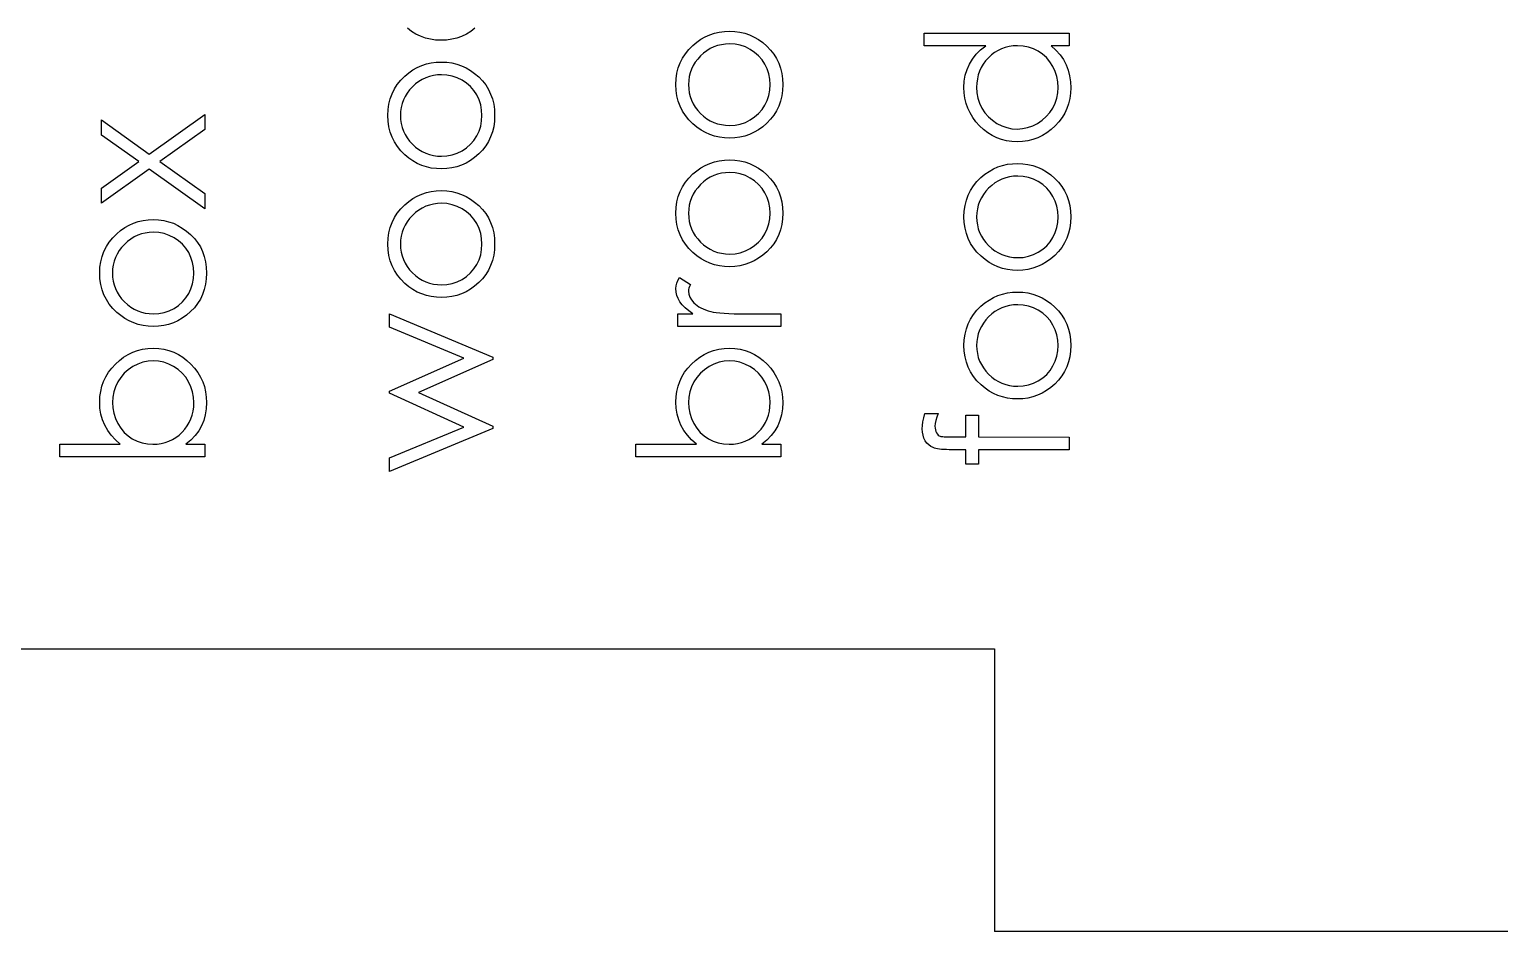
# Model space of a CAD drawing. Header units: millimetres. Extents: x -496 to 15, y 154 to 434.
# Drawn here: x -384.77 to -353.56, y 154.29 to 173.44 of the extents above; entities that cross this region are included whole.
import ezdxf

# ---------------------------------------------------------------- set-up
doc = ezdxf.new("R2010")
doc.units = ezdxf.units.MM

msp = doc.modelspace()

# ---------------------------------------------------------------- linework, layer by layer
at = {"color": 7, "linetype": 'Continuous', "lineweight": 25}
for p, q in [((-404.279, 160.286), (-364.279, 160.286)), ((-364.279, 160.286), (-364.279, 154.286)), ((-352.279, 154.286), (-364.279, 154.286))]:
    msp.add_line(p, q, dxfattribs=at)
at = {"color": 7, "linetype": 'Continuous', "flags": 128}
for points in [[(-375.31, 173.466), (-375.399, 173.398), (-375.493, 173.341), (-375.593, 173.293), (-375.696, 173.256), (-375.803, 173.231), (-375.916, 173.215), (-376.032, 173.21), (-376.032, 173.21), (-376.147, 173.215), (-376.257, 173.231), (-376.363, 173.257), (-376.465, 173.294), (-376.563, 173.342), (-376.656, 173.399), (-376.745, 173.468)], [(-371.046, 172.268), (-371.04, 172.392), (-371.023, 172.509), (-370.995, 172.621), (-370.956, 172.728), (-370.904, 172.829), (-370.843, 172.925), (-370.769, 173.016), (-370.685, 173.101), (-370.685, 173.101), (-370.6, 173.172), (-370.512, 173.233), (-370.421, 173.285), (-370.325, 173.327), (-370.225, 173.36), (-370.123, 173.383), (-370.016, 173.397), (-369.905, 173.402), (-369.905, 173.402), (-369.794, 173.397), (-369.686, 173.382), (-369.582, 173.357), (-369.481, 173.323), (-369.385, 173.278), (-369.291, 173.223), (-369.201, 173.159), (-369.115, 173.085), (-369.035, 173.002), (-368.967, 172.914), (-368.909, 172.821), (-368.861, 172.722), (-368.824, 172.617), (-368.797, 172.506), (-368.782, 172.39), (-368.776, 172.268), (-368.776, 172.268), (-368.782, 172.146), (-368.797, 172.029), (-368.824, 171.919), (-368.861, 171.814), (-368.909, 171.714), (-368.967, 171.62), (-369.035, 171.532), (-369.115, 171.45), (-369.201, 171.375), (-369.291, 171.311), (-369.385, 171.256), (-369.481, 171.212), (-369.582, 171.177), (-369.686, 171.152), (-369.794, 171.137), (-369.905, 171.133), (-369.905, 171.133), (-370.015, 171.137), (-370.122, 171.151), (-370.225, 171.175), (-370.323, 171.208), (-370.419, 171.25), (-370.511, 171.301), (-370.599, 171.363), (-370.683, 171.433), (-370.683, 171.433), (-370.768, 171.518), (-370.841, 171.609), (-370.904, 171.705), (-370.955, 171.808), (-370.995, 171.914), (-371.023, 172.027), (-371.04, 172.145), (-371.046, 172.268)], [(-365.776, 173.363), (-362.7, 173.363), (-362.7, 173.363), (-362.7, 173.094), (-362.7, 173.094), (-363.079, 173.094), (-363.079, 173.094), (-362.978, 173.001), (-362.891, 172.903), (-362.819, 172.798), (-362.761, 172.689), (-362.718, 172.574), (-362.686, 172.455), (-362.667, 172.329), (-362.661, 172.199), (-362.661, 172.199), (-362.666, 172.083), (-362.682, 171.971), (-362.708, 171.863), (-362.744, 171.76), (-362.791, 171.661), (-362.848, 171.567), (-362.915, 171.476), (-362.993, 171.39), (-363.079, 171.312), (-363.168, 171.244), (-363.263, 171.187), (-363.362, 171.139), (-363.465, 171.103), (-363.573, 171.077), (-363.685, 171.061), (-363.802, 171.056), (-363.802, 171.056), (-363.916, 171.061), (-364.026, 171.077), (-364.132, 171.103), (-364.234, 171.14), (-364.332, 171.188), (-364.425, 171.246), (-364.514, 171.314), (-364.599, 171.393), (-364.677, 171.48), (-364.744, 171.571), (-364.801, 171.666), (-364.847, 171.766), (-364.884, 171.87), (-364.91, 171.978), (-364.925, 172.091), (-364.93, 172.207), (-364.93, 172.207), (-364.923, 172.341), (-364.901, 172.469), (-364.865, 172.589), (-364.815, 172.704), (-364.749, 172.811), (-364.67, 172.913), (-364.576, 173.006), (-364.468, 173.094), (-364.468, 173.094), (-365.776, 173.094), (-365.776, 173.094), (-365.776, 173.363)], [(-370.776, 172.267), (-370.772, 172.18), (-370.76, 172.096), (-370.74, 172.015), (-370.713, 171.937), (-370.677, 171.862), (-370.633, 171.791), (-370.581, 171.722), (-370.521, 171.657), (-370.456, 171.597), (-370.386, 171.545), (-370.314, 171.502), (-370.239, 171.466), (-370.16, 171.438), (-370.078, 171.418), (-369.992, 171.406), (-369.903, 171.402), (-369.903, 171.402), (-369.788, 171.409), (-369.677, 171.431), (-369.57, 171.467), (-369.468, 171.518), (-369.373, 171.581), (-369.288, 171.655), (-369.216, 171.738), (-369.156, 171.832), (-369.108, 171.934), (-369.073, 172.04), (-369.052, 172.151), (-369.046, 172.267), (-369.046, 172.267), (-369.052, 172.383), (-369.073, 172.494), (-369.108, 172.6), (-369.156, 172.702), (-369.216, 172.795), (-369.288, 172.88), (-369.373, 172.953), (-369.468, 173.016), (-369.57, 173.067), (-369.677, 173.104), (-369.788, 173.125), (-369.903, 173.133), (-369.903, 173.133), (-369.992, 173.128), (-370.078, 173.116), (-370.16, 173.097), (-370.239, 173.069), (-370.314, 173.033), (-370.386, 172.988), (-370.456, 172.937), (-370.521, 172.877), (-370.581, 172.811), (-370.633, 172.743), (-370.677, 172.671), (-370.713, 172.597), (-370.74, 172.518), (-370.76, 172.438), (-370.772, 172.354), (-370.776, 172.267)], [(-364.661, 172.211), (-364.654, 172.093), (-364.633, 171.98), (-364.597, 171.872), (-364.548, 171.768), (-364.486, 171.672), (-364.412, 171.586), (-364.327, 171.51), (-364.231, 171.445), (-364.127, 171.392), (-364.02, 171.355), (-363.911, 171.332), (-363.799, 171.325), (-363.799, 171.325), (-363.687, 171.333), (-363.578, 171.355), (-363.471, 171.393), (-363.367, 171.446), (-363.269, 171.512), (-363.183, 171.588), (-363.108, 171.674), (-363.045, 171.771), (-362.995, 171.875), (-362.959, 171.982), (-362.938, 172.094), (-362.93, 172.208), (-362.93, 172.208), (-362.938, 172.325), (-362.959, 172.439), (-362.995, 172.548), (-363.044, 172.655), (-363.106, 172.755), (-363.178, 172.842), (-363.26, 172.917), (-363.353, 172.98), (-363.453, 173.03), (-363.56, 173.066), (-363.672, 173.087), (-363.791, 173.094), (-363.791, 173.094), (-363.882, 173.09), (-363.969, 173.078), (-364.052, 173.058), (-364.132, 173.03), (-364.207, 172.994), (-364.279, 172.951), (-364.347, 172.899), (-364.412, 172.839), (-364.47, 172.773), (-364.521, 172.704), (-364.564, 172.631), (-364.599, 172.554), (-364.626, 172.474), (-364.645, 172.39), (-364.657, 172.302), (-364.661, 172.211)], [(-377.161, 171.615), (-377.156, 171.738), (-377.138, 171.855), (-377.11, 171.967), (-377.071, 172.074), (-377.02, 172.175), (-376.958, 172.271), (-376.885, 172.362), (-376.8, 172.448), (-376.8, 172.448), (-376.716, 172.518), (-376.627, 172.579), (-376.536, 172.631), (-376.441, 172.673), (-376.341, 172.706), (-376.238, 172.729), (-376.131, 172.743), (-376.02, 172.748), (-376.02, 172.748), (-375.909, 172.743), (-375.802, 172.728), (-375.698, 172.704), (-375.597, 172.669), (-375.5, 172.624), (-375.406, 172.57), (-375.317, 172.505), (-375.23, 172.431), (-375.151, 172.348), (-375.082, 172.261), (-375.024, 172.167), (-374.977, 172.068), (-374.939, 171.963), (-374.913, 171.853), (-374.897, 171.737), (-374.892, 171.615), (-374.892, 171.615), (-374.897, 171.492), (-374.913, 171.375), (-374.939, 171.265), (-374.977, 171.16), (-375.024, 171.06), (-375.082, 170.966), (-375.151, 170.878), (-375.23, 170.796), (-375.317, 170.722), (-375.406, 170.657), (-375.5, 170.603), (-375.597, 170.558), (-375.698, 170.523), (-375.802, 170.499), (-375.909, 170.484), (-376.02, 170.479), (-376.02, 170.479), (-376.13, 170.484), (-376.237, 170.497), (-376.34, 170.521), (-376.439, 170.554), (-376.534, 170.596), (-376.626, 170.648), (-376.714, 170.709), (-376.798, 170.779), (-376.798, 170.779), (-376.883, 170.865), (-376.957, 170.955), (-377.019, 171.051), (-377.07, 171.154), (-377.11, 171.261), (-377.138, 171.373), (-377.156, 171.491), (-377.161, 171.615)], [(-376.892, 171.613), (-376.888, 171.526), (-376.876, 171.442), (-376.856, 171.361), (-376.828, 171.283), (-376.792, 171.208), (-376.748, 171.137), (-376.697, 171.068), (-376.636, 171.003), (-376.571, 170.943), (-376.502, 170.892), (-376.43, 170.848), (-376.354, 170.812), (-376.275, 170.784), (-376.193, 170.764), (-376.108, 170.752), (-376.019, 170.748), (-376.019, 170.748), (-375.904, 170.755), (-375.793, 170.777), (-375.686, 170.814), (-375.583, 170.864), (-375.488, 170.927), (-375.404, 171.001), (-375.332, 171.085), (-375.271, 171.178), (-375.223, 171.28), (-375.189, 171.386), (-375.168, 171.497), (-375.161, 171.613), (-375.161, 171.613), (-375.168, 171.729), (-375.189, 171.841), (-375.223, 171.946), (-375.271, 172.048), (-375.332, 172.142), (-375.404, 172.226), (-375.488, 172.299), (-375.583, 172.362), (-375.686, 172.413), (-375.793, 172.45), (-375.904, 172.472), (-376.019, 172.479), (-376.019, 172.479), (-376.108, 172.475), (-376.193, 172.463), (-376.275, 172.443), (-376.354, 172.415), (-376.43, 172.379), (-376.502, 172.335), (-376.571, 172.283), (-376.636, 172.223), (-376.697, 172.157), (-376.748, 172.089), (-376.792, 172.017), (-376.828, 171.943), (-376.856, 171.865), (-376.876, 171.784), (-376.888, 171.7), (-376.892, 171.613)], [(-383.238, 169.748), (-383.238, 170.068), (-383.238, 170.068), (-382.447, 170.633), (-382.447, 170.633), (-383.238, 171.197), (-383.238, 171.197), (-383.238, 171.517), (-383.238, 171.517), (-382.223, 170.793), (-382.223, 170.793), (-381.046, 171.633), (-381.046, 171.633), (-381.046, 171.312), (-381.046, 171.312), (-381.998, 170.633), (-381.998, 170.633), (-381.046, 169.953), (-381.046, 169.953), (-381.046, 169.633), (-381.046, 169.633), (-382.223, 170.473), (-382.223, 170.473), (-383.238, 169.748)], [(-371.046, 169.538), (-371.04, 169.661), (-371.023, 169.778), (-370.995, 169.89), (-370.956, 169.997), (-370.904, 170.098), (-370.843, 170.195), (-370.769, 170.285), (-370.685, 170.371), (-370.685, 170.371), (-370.6, 170.441), (-370.512, 170.502), (-370.421, 170.554), (-370.325, 170.596), (-370.225, 170.629), (-370.123, 170.652), (-370.016, 170.666), (-369.905, 170.671), (-369.905, 170.671), (-369.794, 170.666), (-369.686, 170.651), (-369.582, 170.627), (-369.481, 170.592), (-369.385, 170.547), (-369.291, 170.493), (-369.201, 170.428), (-369.115, 170.354), (-369.035, 170.271), (-368.967, 170.184), (-368.909, 170.091), (-368.861, 169.991), (-368.824, 169.886), (-368.797, 169.776), (-368.782, 169.66), (-368.776, 169.538), (-368.776, 169.538), (-368.782, 169.415), (-368.797, 169.298), (-368.824, 169.188), (-368.861, 169.083), (-368.909, 168.983), (-368.967, 168.889), (-369.035, 168.801), (-369.115, 168.719), (-369.201, 168.645), (-369.291, 168.58), (-369.385, 168.526), (-369.481, 168.481), (-369.582, 168.446), (-369.686, 168.422), (-369.794, 168.407), (-369.905, 168.402), (-369.905, 168.402), (-370.015, 168.407), (-370.122, 168.42), (-370.225, 168.444), (-370.323, 168.477), (-370.419, 168.519), (-370.511, 168.571), (-370.599, 168.632), (-370.683, 168.702), (-370.683, 168.702), (-370.768, 168.788), (-370.841, 168.878), (-370.904, 168.975), (-370.955, 169.077), (-370.995, 169.184), (-371.023, 169.296), (-371.04, 169.414), (-371.046, 169.538)], [(-370.776, 169.536), (-370.772, 169.449), (-370.76, 169.365), (-370.74, 169.284), (-370.713, 169.207), (-370.677, 169.131), (-370.633, 169.06), (-370.581, 168.991), (-370.521, 168.926), (-370.456, 168.866), (-370.386, 168.815), (-370.314, 168.771), (-370.239, 168.735), (-370.16, 168.707), (-370.078, 168.687), (-369.992, 168.675), (-369.903, 168.671), (-369.903, 168.671), (-369.788, 168.678), (-369.677, 168.7), (-369.57, 168.737), (-369.468, 168.787), (-369.373, 168.85), (-369.288, 168.924), (-369.216, 169.008), (-369.156, 169.101), (-369.108, 169.203), (-369.073, 169.309), (-369.052, 169.42), (-369.046, 169.536), (-369.046, 169.536), (-369.052, 169.652), (-369.073, 169.764), (-369.108, 169.869), (-369.156, 169.971), (-369.216, 170.065), (-369.288, 170.149), (-369.373, 170.222), (-369.468, 170.285), (-369.57, 170.336), (-369.677, 170.373), (-369.788, 170.395), (-369.903, 170.402), (-369.903, 170.402), (-369.992, 170.398), (-370.078, 170.386), (-370.16, 170.366), (-370.239, 170.338), (-370.314, 170.302), (-370.386, 170.258), (-370.456, 170.206), (-370.521, 170.146), (-370.581, 170.08), (-370.633, 170.012), (-370.677, 169.94), (-370.713, 169.866), (-370.74, 169.788), (-370.76, 169.707), (-370.772, 169.623), (-370.776, 169.536)], [(-364.93, 169.461), (-364.925, 169.584), (-364.907, 169.701), (-364.879, 169.814), (-364.84, 169.92), (-364.789, 170.021), (-364.727, 170.118), (-364.654, 170.208), (-364.569, 170.294), (-364.569, 170.294), (-364.485, 170.364), (-364.397, 170.425), (-364.305, 170.477), (-364.21, 170.519), (-364.11, 170.552), (-364.007, 170.576), (-363.9, 170.589), (-363.79, 170.594), (-363.79, 170.594), (-363.678, 170.589), (-363.571, 170.574), (-363.467, 170.55), (-363.366, 170.515), (-363.269, 170.47), (-363.175, 170.416), (-363.086, 170.351), (-362.999, 170.277), (-362.92, 170.195), (-362.852, 170.107), (-362.793, 170.014), (-362.746, 169.914), (-362.709, 169.809), (-362.682, 169.699), (-362.666, 169.583), (-362.661, 169.461), (-362.661, 169.461), (-362.666, 169.338), (-362.682, 169.222), (-362.709, 169.111), (-362.746, 169.006), (-362.793, 168.906), (-362.852, 168.812), (-362.92, 168.725), (-362.999, 168.642), (-363.086, 168.568), (-363.175, 168.503), (-363.269, 168.449), (-363.366, 168.404), (-363.467, 168.369), (-363.571, 168.345), (-363.678, 168.33), (-363.79, 168.325), (-363.79, 168.325), (-363.9, 168.33), (-364.007, 168.344), (-364.109, 168.367), (-364.208, 168.4), (-364.303, 168.442), (-364.395, 168.494), (-364.483, 168.555), (-364.567, 168.625), (-364.567, 168.625), (-364.653, 168.711), (-364.726, 168.801), (-364.788, 168.898), (-364.84, 169), (-364.879, 169.107), (-364.907, 169.219), (-364.925, 169.338), (-364.93, 169.461)], [(-364.661, 169.46), (-364.657, 169.372), (-364.645, 169.288), (-364.625, 169.207), (-364.597, 169.13), (-364.561, 169.054), (-364.517, 168.983), (-364.466, 168.914), (-364.406, 168.849), (-364.34, 168.789), (-364.271, 168.738), (-364.199, 168.694), (-364.123, 168.658), (-364.044, 168.63), (-363.962, 168.61), (-363.877, 168.598), (-363.788, 168.594), (-363.788, 168.594), (-363.673, 168.601), (-363.562, 168.623), (-363.455, 168.66), (-363.352, 168.71), (-363.257, 168.773), (-363.173, 168.847), (-363.101, 168.931), (-363.04, 169.024), (-362.992, 169.126), (-362.958, 169.232), (-362.937, 169.344), (-362.93, 169.46), (-362.93, 169.46), (-362.937, 169.576), (-362.958, 169.687), (-362.992, 169.792), (-363.04, 169.894), (-363.101, 169.988), (-363.173, 170.072), (-363.257, 170.145), (-363.352, 170.208), (-363.455, 170.259), (-363.562, 170.296), (-363.673, 170.318), (-363.788, 170.325), (-363.788, 170.325), (-363.877, 170.321), (-363.962, 170.309), (-364.044, 170.289), (-364.123, 170.261), (-364.199, 170.225), (-364.271, 170.181), (-364.34, 170.129), (-364.406, 170.069), (-364.466, 170.003), (-364.517, 169.935), (-364.561, 169.863), (-364.597, 169.789), (-364.625, 169.711), (-364.645, 169.63), (-364.657, 169.546), (-364.661, 169.46)], [(-377.161, 168.884), (-377.156, 169.007), (-377.138, 169.124), (-377.11, 169.237), (-377.071, 169.344), (-377.02, 169.445), (-376.958, 169.541), (-376.885, 169.631), (-376.8, 169.717), (-376.8, 169.717), (-376.716, 169.787), (-376.627, 169.848), (-376.536, 169.9), (-376.441, 169.942), (-376.341, 169.975), (-376.238, 169.999), (-376.131, 170.012), (-376.02, 170.017), (-376.02, 170.017), (-375.909, 170.012), (-375.802, 169.997), (-375.698, 169.973), (-375.597, 169.938), (-375.5, 169.893), (-375.406, 169.839), (-375.317, 169.774), (-375.23, 169.7), (-375.151, 169.618), (-375.082, 169.53), (-375.024, 169.437), (-374.977, 169.338), (-374.939, 169.232), (-374.913, 169.122), (-374.897, 169.006), (-374.892, 168.884), (-374.892, 168.884), (-374.897, 168.761), (-374.913, 168.645), (-374.939, 168.534), (-374.977, 168.429), (-375.024, 168.329), (-375.082, 168.235), (-375.151, 168.148), (-375.23, 168.065), (-375.317, 167.991), (-375.406, 167.926), (-375.5, 167.872), (-375.597, 167.827), (-375.698, 167.792), (-375.802, 167.768), (-375.909, 167.753), (-376.02, 167.748), (-376.02, 167.748), (-376.13, 167.753), (-376.237, 167.767), (-376.34, 167.79), (-376.439, 167.823), (-376.534, 167.865), (-376.626, 167.917), (-376.714, 167.978), (-376.798, 168.048), (-376.798, 168.048), (-376.883, 168.134), (-376.957, 168.225), (-377.019, 168.321), (-377.07, 168.423), (-377.11, 168.53), (-377.138, 168.642), (-377.156, 168.761), (-377.161, 168.884)], [(-376.892, 168.883), (-376.888, 168.795), (-376.876, 168.711), (-376.856, 168.63), (-376.828, 168.553), (-376.792, 168.478), (-376.748, 168.406), (-376.697, 168.338), (-376.636, 168.272), (-376.571, 168.213), (-376.502, 168.161), (-376.43, 168.117), (-376.354, 168.081), (-376.275, 168.053), (-376.193, 168.033), (-376.108, 168.021), (-376.019, 168.017), (-376.019, 168.017), (-375.904, 168.024), (-375.793, 168.046), (-375.686, 168.083), (-375.583, 168.133), (-375.488, 168.196), (-375.404, 168.27), (-375.332, 168.354), (-375.271, 168.448), (-375.223, 168.549), (-375.189, 168.655), (-375.168, 168.767), (-375.161, 168.883), (-375.161, 168.883), (-375.168, 168.999), (-375.189, 169.11), (-375.223, 169.216), (-375.271, 169.317), (-375.332, 169.411), (-375.404, 169.495), (-375.488, 169.568), (-375.583, 169.631), (-375.686, 169.683), (-375.793, 169.719), (-375.904, 169.741), (-376.019, 169.748), (-376.019, 169.748), (-376.108, 169.744), (-376.193, 169.732), (-376.275, 169.712), (-376.354, 169.684), (-376.43, 169.648), (-376.502, 169.604), (-376.571, 169.552), (-376.636, 169.492), (-376.697, 169.426), (-376.748, 169.358), (-376.792, 169.286), (-376.828, 169.212), (-376.856, 169.134), (-376.876, 169.053), (-376.888, 168.969), (-376.892, 168.883)], [(-383.276, 168.268), (-383.271, 168.392), (-383.254, 168.509), (-383.225, 168.621), (-383.186, 168.728), (-383.135, 168.829), (-383.073, 168.925), (-383, 169.016), (-382.915, 169.101), (-382.915, 169.101), (-382.831, 169.172), (-382.743, 169.233), (-382.651, 169.285), (-382.556, 169.327), (-382.456, 169.36), (-382.353, 169.383), (-382.246, 169.397), (-382.136, 169.402), (-382.136, 169.402), (-382.025, 169.397), (-381.917, 169.382), (-381.813, 169.357), (-381.712, 169.323), (-381.615, 169.278), (-381.522, 169.223), (-381.432, 169.159), (-381.346, 169.085), (-381.266, 169.002), (-381.198, 168.914), (-381.139, 168.821), (-381.092, 168.722), (-381.055, 168.617), (-381.028, 168.506), (-381.013, 168.39), (-381.007, 168.268), (-381.007, 168.268), (-381.013, 168.146), (-381.028, 168.029), (-381.055, 167.919), (-381.092, 167.814), (-381.139, 167.714), (-381.198, 167.62), (-381.266, 167.532), (-381.346, 167.45), (-381.432, 167.375), (-381.522, 167.311), (-381.615, 167.256), (-381.712, 167.212), (-381.813, 167.177), (-381.917, 167.152), (-382.025, 167.137), (-382.136, 167.133), (-382.136, 167.133), (-382.246, 167.137), (-382.353, 167.151), (-382.456, 167.175), (-382.554, 167.208), (-382.65, 167.25), (-382.742, 167.301), (-382.829, 167.363), (-382.913, 167.433), (-382.913, 167.433), (-382.999, 167.518), (-383.072, 167.609), (-383.135, 167.705), (-383.186, 167.808), (-383.225, 167.914), (-383.254, 168.027), (-383.271, 168.145), (-383.276, 168.268)], [(-383.007, 168.267), (-383.003, 168.18), (-382.991, 168.096), (-382.971, 168.015), (-382.944, 167.937), (-382.907, 167.862), (-382.864, 167.791), (-382.812, 167.722), (-382.752, 167.657), (-382.686, 167.597), (-382.617, 167.545), (-382.545, 167.502), (-382.469, 167.466), (-382.391, 167.438), (-382.308, 167.418), (-382.223, 167.406), (-382.134, 167.402), (-382.134, 167.402), (-382.019, 167.409), (-381.908, 167.431), (-381.801, 167.467), (-381.698, 167.518), (-381.603, 167.581), (-381.519, 167.655), (-381.447, 167.738), (-381.386, 167.832), (-381.338, 167.934), (-381.304, 168.04), (-381.283, 168.151), (-381.276, 168.267), (-381.276, 168.267), (-381.283, 168.383), (-381.304, 168.494), (-381.338, 168.6), (-381.386, 168.702), (-381.447, 168.795), (-381.519, 168.88), (-381.603, 168.953), (-381.698, 169.016), (-381.801, 169.067), (-381.908, 169.104), (-382.019, 169.125), (-382.134, 169.133), (-382.134, 169.133), (-382.223, 169.128), (-382.308, 169.116), (-382.391, 169.097), (-382.469, 169.069), (-382.545, 169.033), (-382.617, 168.988), (-382.686, 168.937), (-382.752, 168.877), (-382.812, 168.811), (-382.864, 168.743), (-382.907, 168.671), (-382.944, 168.597), (-382.971, 168.518), (-382.991, 168.438), (-383.003, 168.354), (-383.007, 168.267)], [(-371.007, 167.133), (-371.007, 167.402), (-371.007, 167.402), (-370.685, 167.402), (-370.685, 167.402), (-370.773, 167.463), (-370.849, 167.526), (-370.912, 167.591), (-370.961, 167.657), (-370.998, 167.725), (-371.025, 167.794), (-371.04, 167.865), (-371.046, 167.937), (-371.046, 167.937), (-371.041, 167.993), (-371.027, 168.05), (-371.004, 168.11), (-370.971, 168.171), (-370.971, 168.171), (-370.737, 168.023), (-370.737, 168.023), (-370.754, 167.984), (-370.767, 167.948), (-370.774, 167.915), (-370.776, 167.886), (-370.776, 167.886), (-370.769, 167.821), (-370.748, 167.758), (-370.712, 167.696), (-370.662, 167.634), (-370.631, 167.605), (-370.596, 167.577), (-370.557, 167.552), (-370.514, 167.528), (-370.468, 167.506), (-370.417, 167.485), (-370.362, 167.467), (-370.304, 167.45), (-370.304, 167.45), (-370.252, 167.439), (-370.187, 167.429), (-370.111, 167.42), (-370.023, 167.414), (-369.923, 167.408), (-369.811, 167.405), (-369.688, 167.402), (-369.552, 167.402), (-369.552, 167.402), (-368.815, 167.402), (-368.815, 167.402), (-368.815, 167.133), (-368.815, 167.133), (-371.007, 167.133)], [(-364.93, 166.73), (-364.925, 166.853), (-364.907, 166.97), (-364.879, 167.083), (-364.84, 167.19), (-364.789, 167.291), (-364.727, 167.387), (-364.654, 167.478), (-364.569, 167.563), (-364.569, 167.563), (-364.485, 167.633), (-364.397, 167.695), (-364.305, 167.746), (-364.21, 167.788), (-364.11, 167.821), (-364.007, 167.845), (-363.9, 167.859), (-363.79, 167.863), (-363.79, 167.863), (-363.678, 167.859), (-363.571, 167.844), (-363.467, 167.819), (-363.366, 167.784), (-363.269, 167.74), (-363.175, 167.685), (-363.086, 167.621), (-362.999, 167.546), (-362.92, 167.464), (-362.852, 167.376), (-362.793, 167.283), (-362.746, 167.184), (-362.709, 167.079), (-362.682, 166.968), (-362.666, 166.852), (-362.661, 166.73), (-362.661, 166.73), (-362.666, 166.607), (-362.682, 166.491), (-362.709, 166.38), (-362.746, 166.275), (-362.793, 166.175), (-362.852, 166.082), (-362.92, 165.994), (-362.999, 165.911), (-363.086, 165.837), (-363.175, 165.773), (-363.269, 165.718), (-363.366, 165.673), (-363.467, 165.639), (-363.571, 165.614), (-363.678, 165.599), (-363.79, 165.594), (-363.79, 165.594), (-363.9, 165.599), (-364.007, 165.613), (-364.109, 165.636), (-364.208, 165.669), (-364.303, 165.711), (-364.395, 165.763), (-364.483, 165.824), (-364.567, 165.895), (-364.567, 165.895), (-364.653, 165.98), (-364.726, 166.071), (-364.788, 166.167), (-364.84, 166.269), (-364.879, 166.376), (-364.907, 166.488), (-364.925, 166.607), (-364.93, 166.73)], [(-364.661, 166.729), (-364.657, 166.642), (-364.645, 166.558), (-364.625, 166.476), (-364.597, 166.399), (-364.561, 166.324), (-364.517, 166.252), (-364.466, 166.184), (-364.406, 166.118), (-364.34, 166.059), (-364.271, 166.007), (-364.199, 165.963), (-364.123, 165.927), (-364.044, 165.899), (-363.962, 165.88), (-363.877, 165.868), (-363.788, 165.863), (-363.788, 165.863), (-363.673, 165.871), (-363.562, 165.892), (-363.455, 165.929), (-363.352, 165.979), (-363.257, 166.042), (-363.173, 166.116), (-363.101, 166.2), (-363.04, 166.294), (-362.992, 166.395), (-362.958, 166.502), (-362.937, 166.613), (-362.93, 166.729), (-362.93, 166.729), (-362.937, 166.845), (-362.958, 166.956), (-362.992, 167.062), (-363.04, 167.163), (-363.101, 167.257), (-363.173, 167.341), (-363.257, 167.414), (-363.352, 167.478), (-363.455, 167.529), (-363.562, 167.565), (-363.673, 167.587), (-363.788, 167.594), (-363.788, 167.594), (-363.877, 167.59), (-363.962, 167.578), (-364.044, 167.558), (-364.123, 167.53), (-364.199, 167.494), (-364.271, 167.45), (-364.34, 167.398), (-364.406, 167.338), (-364.466, 167.273), (-364.517, 167.204), (-364.561, 167.133), (-364.597, 167.058), (-364.625, 166.98), (-364.645, 166.899), (-364.657, 166.815), (-364.661, 166.729)], [(-377.122, 164.056), (-377.123, 164.345), (-377.123, 164.345), (-375.546, 164.998), (-375.546, 164.998), (-377.123, 165.714), (-377.123, 165.714), (-377.123, 165.759), (-377.123, 165.759), (-375.546, 166.46), (-375.546, 166.46), (-377.123, 167.119), (-377.123, 167.119), (-377.123, 167.402), (-377.123, 167.402), (-374.93, 166.485), (-374.93, 166.485), (-374.93, 166.429), (-374.93, 166.429), (-376.507, 165.729), (-376.507, 165.729), (-374.93, 165.014), (-374.93, 165.014), (-374.93, 164.964), (-374.93, 164.964), (-377.123, 164.056)], [(-381.046, 164.363), (-384.123, 164.363), (-384.123, 164.363), (-384.123, 164.633), (-384.123, 164.633), (-382.84, 164.633), (-382.84, 164.633), (-382.943, 164.726), (-383.031, 164.824), (-383.106, 164.928), (-383.168, 165.036), (-383.215, 165.151), (-383.249, 165.271), (-383.27, 165.396), (-383.276, 165.527), (-383.276, 165.527), (-383.271, 165.643), (-383.255, 165.755), (-383.23, 165.863), (-383.194, 165.966), (-383.147, 166.065), (-383.09, 166.16), (-383.022, 166.25), (-382.944, 166.336), (-382.859, 166.414), (-382.769, 166.482), (-382.675, 166.54), (-382.576, 166.588), (-382.474, 166.624), (-382.366, 166.65), (-382.254, 166.666), (-382.138, 166.671), (-382.138, 166.671), (-382.023, 166.666), (-381.912, 166.65), (-381.806, 166.624), (-381.704, 166.586), (-381.606, 166.539), (-381.513, 166.481), (-381.423, 166.412), (-381.338, 166.333), (-381.261, 166.246), (-381.194, 166.155), (-381.136, 166.06), (-381.09, 165.96), (-381.053, 165.856), (-381.028, 165.748), (-381.013, 165.635), (-381.007, 165.518), (-381.007, 165.518), (-381.014, 165.385), (-381.034, 165.258), (-381.067, 165.138), (-381.114, 165.024), (-381.174, 164.916), (-381.251, 164.815), (-381.343, 164.721), (-381.451, 164.633), (-381.451, 164.633), (-381.046, 164.633), (-381.046, 164.633), (-381.046, 164.363)], [(-368.815, 164.363), (-371.892, 164.363), (-371.892, 164.363), (-371.892, 164.633), (-371.892, 164.633), (-370.609, 164.633), (-370.609, 164.633), (-370.712, 164.726), (-370.8, 164.824), (-370.876, 164.928), (-370.937, 165.036), (-370.984, 165.151), (-371.019, 165.271), (-371.039, 165.396), (-371.046, 165.527), (-371.046, 165.527), (-371.04, 165.643), (-371.025, 165.755), (-370.999, 165.863), (-370.963, 165.966), (-370.916, 166.065), (-370.859, 166.16), (-370.791, 166.25), (-370.713, 166.336), (-370.628, 166.414), (-370.538, 166.482), (-370.444, 166.54), (-370.346, 166.588), (-370.243, 166.624), (-370.135, 166.65), (-370.023, 166.666), (-369.907, 166.671), (-369.907, 166.671), (-369.792, 166.666), (-369.681, 166.65), (-369.575, 166.624), (-369.473, 166.586), (-369.375, 166.539), (-369.282, 166.481), (-369.192, 166.412), (-369.108, 166.333), (-369.03, 166.246), (-368.963, 166.155), (-368.906, 166.06), (-368.859, 165.96), (-368.823, 165.856), (-368.797, 165.748), (-368.782, 165.635), (-368.776, 165.518), (-368.776, 165.518), (-368.783, 165.385), (-368.803, 165.258), (-368.837, 165.138), (-368.883, 165.024), (-368.944, 164.916), (-369.02, 164.815), (-369.112, 164.721), (-369.221, 164.633), (-369.221, 164.633), (-368.815, 164.633), (-368.815, 164.633), (-368.815, 164.363)], [(-381.276, 165.516), (-381.284, 165.634), (-381.305, 165.747), (-381.34, 165.855), (-381.389, 165.959), (-381.451, 166.055), (-381.525, 166.141), (-381.61, 166.217), (-381.707, 166.282), (-381.81, 166.335), (-381.916, 166.372), (-382.025, 166.395), (-382.138, 166.402), (-382.138, 166.402), (-382.25, 166.394), (-382.36, 166.372), (-382.467, 166.333), (-382.572, 166.28), (-382.669, 166.215), (-382.755, 166.139), (-382.829, 166.053), (-382.892, 165.956), (-382.943, 165.853), (-382.978, 165.745), (-383, 165.634), (-383.007, 165.52), (-383.007, 165.52), (-383, 165.404), (-382.978, 165.291), (-382.943, 165.18), (-382.892, 165.073), (-382.83, 164.973), (-382.758, 164.885), (-382.675, 164.809), (-382.584, 164.746), (-382.483, 164.696), (-382.377, 164.661), (-382.264, 164.64), (-382.146, 164.633), (-382.146, 164.633), (-382.055, 164.637), (-381.968, 164.649), (-381.885, 164.669), (-381.805, 164.696), (-381.73, 164.732), (-381.658, 164.776), (-381.59, 164.828), (-381.526, 164.887), (-381.468, 164.953), (-381.416, 165.023), (-381.374, 165.095), (-381.339, 165.172), (-381.311, 165.253), (-381.292, 165.337), (-381.28, 165.425), (-381.276, 165.516)], [(-369.045, 165.516), (-369.053, 165.634), (-369.074, 165.747), (-369.109, 165.855), (-369.159, 165.959), (-369.221, 166.055), (-369.294, 166.141), (-369.379, 166.217), (-369.476, 166.282), (-369.579, 166.335), (-369.686, 166.372), (-369.794, 166.395), (-369.907, 166.402), (-369.907, 166.402), (-370.019, 166.394), (-370.129, 166.372), (-370.236, 166.333), (-370.341, 166.28), (-370.438, 166.215), (-370.524, 166.139), (-370.599, 166.053), (-370.662, 165.956), (-370.712, 165.853), (-370.748, 165.745), (-370.769, 165.634), (-370.776, 165.52), (-370.776, 165.52), (-370.769, 165.404), (-370.748, 165.291), (-370.712, 165.18), (-370.662, 165.073), (-370.599, 164.973), (-370.527, 164.885), (-370.445, 164.809), (-370.353, 164.746), (-370.252, 164.696), (-370.146, 164.661), (-370.034, 164.64), (-369.915, 164.633), (-369.915, 164.633), (-369.825, 164.637), (-369.737, 164.649), (-369.654, 164.669), (-369.575, 164.696), (-369.499, 164.732), (-369.427, 164.776), (-369.359, 164.828), (-369.295, 164.887), (-369.237, 164.953), (-369.186, 165.023), (-369.143, 165.095), (-369.108, 165.172), (-369.081, 165.253), (-369.061, 165.337), (-369.049, 165.425), (-369.046, 165.516)], [(-365.758, 165.286), (-365.478, 165.286), (-365.478, 165.286), (-365.508, 165.21), (-365.529, 165.139), (-365.541, 165.073), (-365.546, 165.014), (-365.546, 165.014), (-365.543, 164.973), (-365.537, 164.936), (-365.526, 164.903), (-365.511, 164.873), (-365.493, 164.848), (-365.475, 164.827), (-365.454, 164.812), (-365.433, 164.803), (-365.419, 164.799), (-365.401, 164.797), (-365.379, 164.794), (-365.351, 164.792), (-365.319, 164.79), (-365.283, 164.789), (-365.242, 164.788), (-365.196, 164.788), (-365.196, 164.788), (-364.892, 164.788), (-364.892, 164.788), (-364.892, 165.248), (-364.892, 165.248), (-364.623, 165.248), (-364.623, 165.248), (-364.623, 164.788), (-364.623, 164.788), (-362.7, 164.786), (-362.7, 164.786), (-362.7, 164.517), (-362.7, 164.517), (-364.623, 164.517), (-364.623, 164.517), (-364.623, 164.21), (-364.623, 164.21), (-364.892, 164.21), (-364.892, 164.21), (-364.892, 164.517), (-364.892, 164.517), (-365.242, 164.517), (-365.242, 164.517), (-365.3, 164.518), (-365.354, 164.52), (-365.404, 164.523), (-365.449, 164.528), (-365.49, 164.534), (-365.526, 164.542), (-365.558, 164.55), (-365.587, 164.561), (-365.635, 164.586), (-365.679, 164.619), (-365.718, 164.659), (-365.752, 164.707), (-365.779, 164.762), (-365.799, 164.822), (-365.811, 164.887), (-365.815, 164.958), (-365.815, 164.958), (-365.811, 165.03), (-365.8, 165.109), (-365.783, 165.195), (-365.758, 165.286)]]:
    msp.add_lwpolyline(points, dxfattribs=at)

doc.saveas('drawing.dxf')
